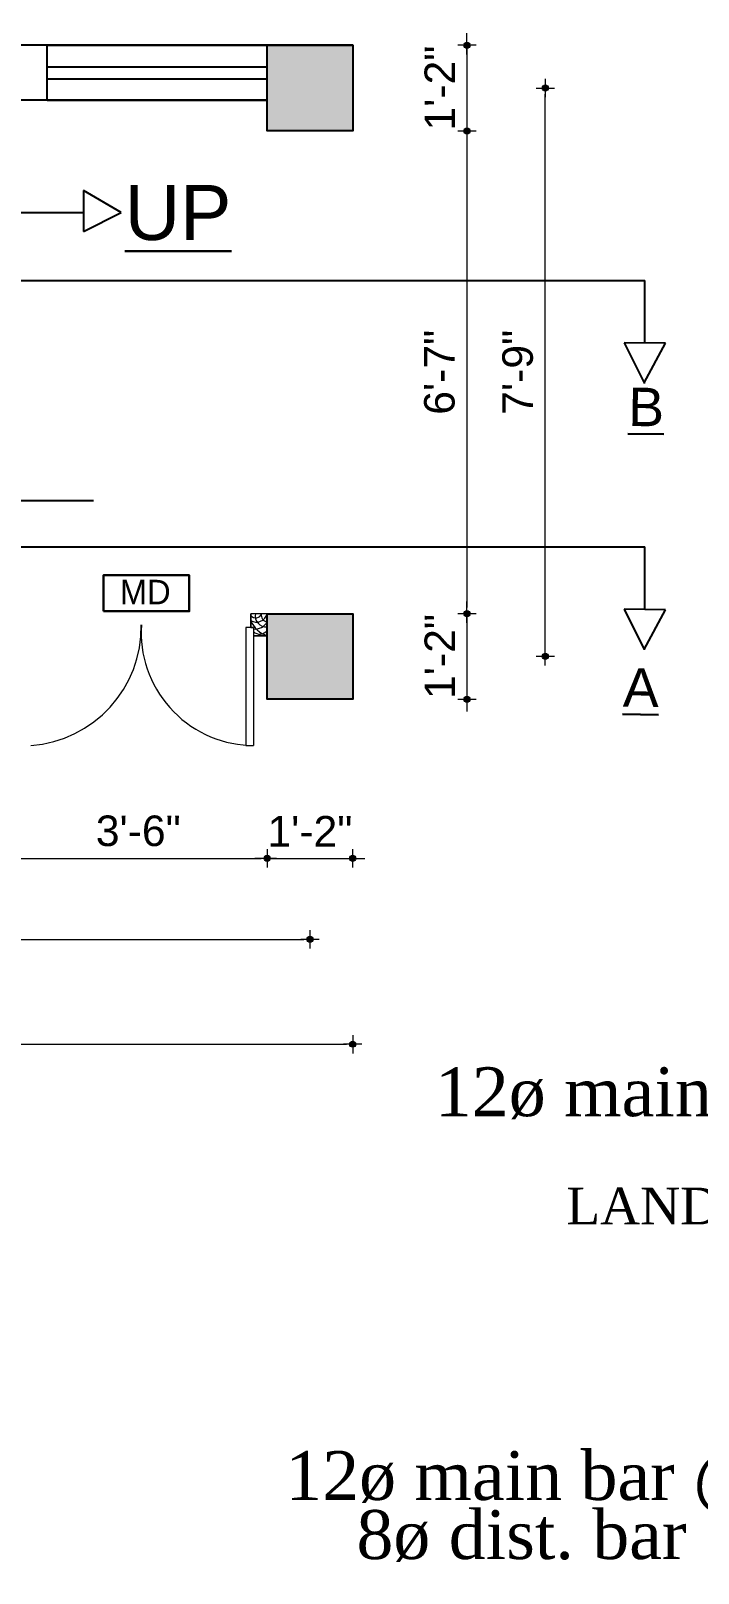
# Model space of a CAD drawing. Header units: inches. Extents: x -4597 to 93300, y -14139 to 5932.
# Drawn here: x 1084.6 to 1193.9, y -9987.9 to -9735.5 of the extents above; entities that cross this region are included whole.
import ezdxf

# ---------------------------------------------------------------- set-up
doc = ezdxf.new("R2010")
doc.units = ezdxf.units.IN
doc.header["$LTSCALE"] = 0.5
doc.header["$MEASUREMENT"] = 0
doc.header["$PDMODE"] = 66
for name, color, linetype, lineweight in [('door', 202, 'Continuous', 5), ('Ele', 7, 'Continuous', 30), ('hatch', 9, 'Continuous', 0), ('TEXT', 220, 'Continuous', 9), ('Toilet', 7, 'Continuous', 25), ('WALL SEC', 2, 'Continuous', 35)]:
    doc.layers.add(name, color=color, linetype=linetype, lineweight=lineweight)
doc.styles.add('arial', font='arial.ttf')
doc.styles.get("Standard").update_dxf_attribs({"font": 'arial.ttf'})
doc.styles.add('Times', font='times.ttf')
doc.dimstyles.new('S8', dxfattribs={"dimtxt": 5, "dimasz": 1, "dimexe": 6, "dimexo": 18, "dimgap": 1.9375, "dimtad": 1, "dimdec": 0, "dimzin": 3, "dimdsep": 46, "dimlunit": 4, "dimtxsty": 'Standard', "dimblk": 'dot 2', "dimcen": 12, "dimse1": 1, "dimse2": 1, "dimclrd": 1, "dimclre": 1, "dimclrt": 256, "dimadec": 0, "dimazin": 0, "dimtfac": 0.75, "dimtdec": 0, "dimtix": 1, "dimtmove": 1, "dimatfit": 3, "dimldrblk": 'DOT', "dimfxl": 1, "dimtolj": 1, "dimtzin": 0, "dimlwd": 9, "dimlwe": 9, "dimarcsym": 0})

# ---------------------------------------------------------------- blocks, each defined once
blk = doc.blocks.new('A$C27B36B59')
at = {"layer": 'door'}
for p, q in [((0, 4), (0, 0)), ((2.5, 4), (0, 4)), ((2.5, 2.5), (2.5, 4)), ((0, 0), (3, 0)), ((3, 2.5), (2.5, 2.5)), ((3, 0), (3, 2.5))]:
    blk.add_line(p, q, dxfattribs=at)
for centre, radius, start, end in [((-1.4, -0.54), 4.75, 22.1411, 72.838), ((1.34, 2.09), 1.64, 45.138, 144.8948), ((2.21, 0.3), 2.49, 83.3149, 152.658), ((0.13, 0.37), 2.05, 349.4875, 93.6805), ((1.96, -0.47), 2.01, 58.7447, 166.495), ((-0.06, 0.32), 1.13, 343.542, 86.947), ((2.08, -0.4), 1.17, 38.2816, 160.1519)]:
    blk.add_arc(centre, radius, start, end, dxfattribs=at)
blk = doc.blocks.new('dot1')
at = {"layer": 'hatch'}
h = blk.add_hatch(color=256, dxfattribs=at)
edge = h.paths.add_edge_path()
edge.add_arc((0, 0), 1, 0, 360)
for p, q in [((3, 0), (-3, 0)), ((0, 3), (0, -3))]:
    blk.add_line(p, q, dxfattribs=at)
blk.add_circle((0, 0), 1, dxfattribs=at)
blk = doc.blocks.new('dot 2')
at = {"layer": 'hatch', "xscale": 0.5, "yscale": 0.5, "zscale": 0.5}
blk.add_blockref('dot1', (0, 0), dxfattribs=at)
blk = doc.blocks.new('*D343')
at = {"layer": 'Defpoints', "color": 0, "transparency": 16777216}
for p in [(1087.32, -9714.14), (972.95, -9737.88), (1087.32, -9737.88)]:
    blk.add_point(p, dxfattribs=at)
at = {"layer": 'Toilet', "color": 1, "lineweight": 9, "transparency": 16777216}
blk.add_line((973.95, -9714.14), (1086.32, -9714.14), dxfattribs=at)
at = {"layer": 'Toilet', "color": 1, "lineweight": 9, "transparency": 16777216, "rotation": 180}
blk.add_blockref('dot 2', (972.95, -9714.14), dxfattribs=at)
at = {"layer": 'Toilet', "color": 1, "lineweight": 9, "transparency": 16777216}
blk.add_blockref('dot 2', (1087.32, -9714.14), dxfattribs=at)
at = {"layer": 'Toilet', "transparency": 16777216, "insert": (1030.14, -9709.65), "char_height": 5, "attachment_point": 5}
blk.add_mtext('\\A1;9\'-6"', dxfattribs=at)
blk = doc.blocks.new('_Dot')
at = {"color": 0, "linetype": 'ByBlock', "lineweight": -2}
blk.add_line((-0.5, 0), (-1, 0), dxfattribs=at)
at = {"color": 0, "linetype": 'ByBlock', "const_width": 0.5}
blk.add_lwpolyline([(-0.25, 0, 1), (0.25, 0, 1)], format="xyb", close=True, dxfattribs=at)
blk = doc.blocks.new('*D344')
at = {"layer": 'Defpoints', "color": 0, "transparency": 16777216}
for p in [(1123.32, -9714.14), (1087.32, -9737.88), (1123.32, -9737.88)]:
    blk.add_point(p, dxfattribs=at)
at = {"layer": 'Toilet', "color": 1, "lineweight": 9, "transparency": 16777216}
blk.add_line((1088.32, -9714.14), (1122.32, -9714.14), dxfattribs=at)
at = {"layer": 'Toilet', "color": 1, "lineweight": 9, "transparency": 16777216, "rotation": 180}
blk.add_blockref('dot 2', (1087.32, -9714.14), dxfattribs=at)
at = {"layer": 'Toilet', "color": 1, "lineweight": 9, "transparency": 16777216}
blk.add_blockref('dot 2', (1123.32, -9714.14), dxfattribs=at)
at = {"layer": 'Toilet', "transparency": 16777216, "insert": (1105.32, -9709.65), "char_height": 5, "attachment_point": 5}
blk.add_mtext('\\A1;3\'-0"', dxfattribs=at)
blk = doc.blocks.new('*D345')
at = {"layer": 'Defpoints', "color": 0, "transparency": 16777216}
for p in [(1137.32, -9714.14), (1123.32, -9737.88), (1137.32, -9737.88)]:
    blk.add_point(p, dxfattribs=at)
at = {"layer": 'Toilet', "color": 1, "lineweight": 9, "transparency": 16777216}
for p, q in [((1122.32, -9714.14), (1121.32, -9714.14)), ((1123.32, -9714.14), (1137.32, -9714.14)), ((1138.32, -9714.14), (1139.32, -9714.14))]:
    blk.add_line(p, q, dxfattribs=at)
blk.add_blockref('dot 2', (1123.32, -9714.14), dxfattribs=at)
at = {"layer": 'Toilet', "color": 1, "lineweight": 9, "transparency": 16777216, "rotation": 180}
blk.add_blockref('dot 2', (1137.32, -9714.14), dxfattribs=at)
at = {"layer": 'Toilet', "transparency": 16777216, "insert": (1130.32, -9709.69), "char_height": 5, "attachment_point": 5}
blk.add_mtext('\\A1;1\'-2"', dxfattribs=at)
blk = doc.blocks.new('*D346')
at = {"layer": 'Defpoints', "color": 0, "transparency": 16777216}
for p in [(1130.32, -9695.92), (965.95, -9737.88), (1130.32, -9737.88)]:
    blk.add_point(p, dxfattribs=at)
at = {"layer": 'Toilet', "color": 1, "lineweight": 9, "transparency": 16777216}
blk.add_line((966.95, -9695.92), (1129.32, -9695.92), dxfattribs=at)
at = {"layer": 'Toilet', "color": 1, "lineweight": 9, "transparency": 16777216, "rotation": 180}
blk.add_blockref('dot 2', (965.95, -9695.92), dxfattribs=at)
at = {"layer": 'Toilet', "color": 1, "lineweight": 9, "transparency": 16777216}
blk.add_blockref('dot 2', (1130.32, -9695.92), dxfattribs=at)
at = {"layer": 'Toilet', "transparency": 16777216, "insert": (1048.14, -9691.43), "char_height": 5, "attachment_point": 5}
blk.add_mtext('\\A1;13\'-8"', dxfattribs=at)
blk = doc.blocks.new('*D349')
at = {"layer": 'Defpoints', "color": 0, "transparency": 16777216}
for p in [(1081.12, -9839.88), (1123.32, -9844.88), (1123.32, -9870.93)]:
    blk.add_point(p, dxfattribs=at)
at = {"layer": 'Toilet', "color": 1, "lineweight": 9, "transparency": 16777216}
blk.add_line((1082.12, -9870.93), (1122.32, -9870.93), dxfattribs=at)
at = {"layer": 'Toilet', "color": 1, "lineweight": 9, "transparency": 16777216, "rotation": 180}
blk.add_blockref('dot 2', (1081.12, -9870.93), dxfattribs=at)
at = {"layer": 'Toilet', "color": 1, "lineweight": 9, "transparency": 16777216}
blk.add_blockref('dot 2', (1123.32, -9870.93), dxfattribs=at)
at = {"layer": 'Toilet', "transparency": 16777216, "insert": (1102.22, -9866.44), "char_height": 5, "attachment_point": 5}
blk.add_mtext('\\A1;3\'-6"', dxfattribs=at)
blk = doc.blocks.new('*D350')
at = {"layer": 'Defpoints', "color": 0, "transparency": 16777216}
for p in [(1123.32, -9844.88), (1137.32, -9844.88), (1137.32, -9870.93)]:
    blk.add_point(p, dxfattribs=at)
at = {"layer": 'Toilet', "color": 1, "lineweight": 9, "transparency": 16777216}
for p, q in [((1122.32, -9870.93), (1121.32, -9870.93)), ((1123.32, -9870.93), (1137.32, -9870.93)), ((1138.32, -9870.93), (1139.32, -9870.93))]:
    blk.add_line(p, q, dxfattribs=at)
blk.add_blockref('dot 2', (1123.32, -9870.93), dxfattribs=at)
at = {"layer": 'Toilet', "color": 1, "lineweight": 9, "transparency": 16777216, "rotation": 180}
blk.add_blockref('dot 2', (1137.32, -9870.93), dxfattribs=at)
at = {"layer": 'Toilet', "transparency": 16777216, "insert": (1130.32, -9866.48), "char_height": 5, "attachment_point": 5}
blk.add_mtext('\\A1;1\'-2"', dxfattribs=at)
blk = doc.blocks.new('*D351')
at = {"layer": 'Defpoints', "color": 0, "transparency": 16777216}
for p in [(967.56, -9844.88), (1130.32, -9844.88), (1130.32, -9884.18)]:
    blk.add_point(p, dxfattribs=at)
at = {"layer": 'Toilet', "color": 1, "lineweight": 9, "transparency": 16777216}
blk.add_line((968.56, -9884.18), (1129.32, -9884.18), dxfattribs=at)
at = {"layer": 'Toilet', "color": 1, "lineweight": 9, "transparency": 16777216, "rotation": 180}
blk.add_blockref('dot 2', (967.56, -9884.18), dxfattribs=at)
at = {"layer": 'Toilet', "color": 1, "lineweight": 9, "transparency": 16777216}
blk.add_blockref('dot 2', (1130.32, -9884.18), dxfattribs=at)
at = {"layer": 'Toilet', "transparency": 16777216, "insert": (1048.94, -9879.69), "char_height": 5, "attachment_point": 5}
blk.add_mtext('\\A1;13\'-7"', dxfattribs=at)
blk = doc.blocks.new('*D188')
at = {"layer": 'Defpoints', "color": 0, "transparency": 16777216}
for p in [(960.56, -9844.88), (1137.32, -9844.88), (1137.32, -9901.32)]:
    blk.add_point(p, dxfattribs=at)
at = {"layer": 'Toilet', "color": 1, "lineweight": 9, "transparency": 16777216}
blk.add_line((961.56, -9901.32), (1136.32, -9901.32), dxfattribs=at)
at = {"layer": 'Toilet', "color": 1, "lineweight": 9, "transparency": 16777216, "rotation": 180}
blk.add_blockref('dot 2', (960.56, -9901.32), dxfattribs=at)
at = {"layer": 'Toilet', "color": 1, "lineweight": 9, "transparency": 16777216}
blk.add_blockref('dot 2', (1137.32, -9901.32), dxfattribs=at)
at = {"layer": 'Toilet', "transparency": 16777216, "insert": (1048.94, -9896.83), "char_height": 5, "attachment_point": 5}
blk.add_mtext('\\A1;14\'-9"', dxfattribs=at)
blk = doc.blocks.new('*D352')
at = {"layer": 'Defpoints', "color": 0, "transparency": 16777216}
for p in [(1137.32, -9737.88), (1137.32, -9751.88), (1156.03, -9751.88)]:
    blk.add_point(p, dxfattribs=at)
at = {"layer": 'Toilet', "color": 1, "lineweight": 9, "transparency": 16777216}
for p, q in [((1156.03, -9736.88), (1156.03, -9735.88)), ((1156.03, -9737.88), (1156.03, -9751.88)), ((1156.03, -9752.88), (1156.03, -9753.88))]:
    blk.add_line(p, q, dxfattribs=at)
for p, rotation in [((1156.03, -9737.88), 270), ((1156.03, -9751.88), 90)]:
    blk.add_blockref('dot 2', p, dxfattribs=dict(at, rotation=rotation))
at = {"layer": 'Toilet', "transparency": 16777216, "insert": (1151.58, -9744.88), "char_height": 5, "attachment_point": 5, "rotation": 90}
blk.add_mtext('\\A1;1\'-2"', dxfattribs=at)
blk = doc.blocks.new('*D353')
at = {"layer": 'Defpoints', "color": 0, "transparency": 16777216}
for p in [(1137.32, -9751.88), (1137.32, -9830.88), (1156.03, -9830.88)]:
    blk.add_point(p, dxfattribs=at)
at = {"layer": 'Toilet', "color": 1, "lineweight": 9, "transparency": 16777216}
blk.add_line((1156.03, -9752.88), (1156.03, -9829.88), dxfattribs=at)
for p, rotation in [((1156.03, -9751.88), 90), ((1156.03, -9830.88), 270)]:
    blk.add_blockref('dot 2', p, dxfattribs=dict(at, rotation=rotation))
at = {"layer": 'Toilet', "transparency": 16777216, "insert": (1151.54, -9791.38), "char_height": 5, "attachment_point": 5, "rotation": 90}
blk.add_mtext('\\A1;6\'-7"', dxfattribs=at)
blk = doc.blocks.new('*D354')
at = {"layer": 'Defpoints', "color": 0, "transparency": 16777216}
for p in [(1137.32, -9830.88), (1137.32, -9844.88), (1156.03, -9844.88)]:
    blk.add_point(p, dxfattribs=at)
at = {"layer": 'Toilet', "color": 1, "lineweight": 9, "transparency": 16777216}
for p, q in [((1156.03, -9829.88), (1156.03, -9828.88)), ((1156.03, -9830.88), (1156.03, -9844.88)), ((1156.03, -9845.88), (1156.03, -9846.88))]:
    blk.add_line(p, q, dxfattribs=at)
for p, rotation in [((1156.03, -9830.88), 270), ((1156.03, -9844.88), 90)]:
    blk.add_blockref('dot 2', p, dxfattribs=dict(at, rotation=rotation))
at = {"layer": 'Toilet', "transparency": 16777216, "insert": (1151.58, -9837.88), "char_height": 5, "attachment_point": 5, "rotation": 90}
blk.add_mtext('\\A1;1\'-2"', dxfattribs=at)
blk = doc.blocks.new('*D355')
at = {"layer": 'Defpoints', "color": 0, "transparency": 16777216}
for p in [(1137.32, -9744.88), (1168.84, -9744.88), (1137.32, -9837.88)]:
    blk.add_point(p, dxfattribs=at)
at = {"layer": 'Toilet', "color": 1, "lineweight": 9, "transparency": 16777216}
blk.add_line((1168.84, -9836.88), (1168.84, -9745.88), dxfattribs=at)
for p, rotation in [((1168.84, -9744.88), 90), ((1168.84, -9837.88), 270)]:
    blk.add_blockref('dot 2', p, dxfattribs=dict(at, rotation=rotation))
at = {"layer": 'Toilet', "transparency": 16777216, "insert": (1164.35, -9791.38), "char_height": 5, "attachment_point": 5, "rotation": 90}
blk.add_mtext('\\A1;7\'-9"', dxfattribs=at)
blk = doc.blocks.new('YYG')
at = {"insert": (121360.26, -24514.68), "char_height": 3, "width": 60.8422, "attachment_point": 1, "style": 'Times'}
blk.add_mtext('\\pt6;LANDING LVL.', dxfattribs=at)
at = {"layer": 'TEXT', "char_height": 4, "attachment_point": 9, "style": 'Times'}
for s, insert in [('12ø main bar @ 6"c/c', (121402.5, -24509.99)), ('12ø main bar @ 6"c/c', (121390.25, -24541.39)), ('8ø dist. bar @ 6"c/c', (121391.21, -24546.22))]:
    blk.add_mtext(s, dxfattribs=dict(at, insert=insert))

msp = doc.modelspace()

# ---------------------------------------------------------------- hatches: boundary and pattern name
at = {"layer": 'Toilet'}
for points in [[(1137.32, -9737.88), (1123.32, -9737.88), (1123.32, -9751.88), (1137.32, -9751.88)], [(1137.32, -9830.88), (1123.32, -9830.88), (1123.32, -9844.88), (1137.32, -9844.88)]]:
    msp.add_hatch(color=1, dxfattribs=at).paths.add_polyline_path(points)

# ---------------------------------------------------------------- linework, layer by layer
at = {"layer": 'door', "ltscale": 0.5}
for p, q in [((1120.62, -9833.04), (1120.62, -9830.88)), ((1119.81, -9833.13), (1119.81, -9852.43)), ((1121.07, -9833.13), (1119.81, -9833.13)), ((1121.07, -9833.13), (1121.07, -9852.43)), ((1123.32, -9834.48), (1121.16, -9834.48)), ((1119.81, -9852.43), (1121.07, -9852.43))]:
    msp.add_line(p, q, dxfattribs=at)
for centre, radius, start, end in [((1083.28, -9833.04), 19.44, 273.9814, 1.0609), ((1121.25, -9833.89), 18.57, 176.2599, 267.1002)]:
    msp.add_arc(centre, radius, start, end, dxfattribs=at)
at = {"layer": 'Ele', "color": 0, "ltscale": 2}
msp.add_lwpolyline([(1096.5, -9830.48), (1110.56, -9830.48), (1110.56, -9824.59), (1096.5, -9824.59)], close=True, dxfattribs=at)
at = {"layer": 'Toilet'}
for p, q in [((1137.32, -9737.88), (958.71, -9737.88)), ((1123.32, -9746.88), (972.95, -9746.88)), ((1099.41, -9765.25), (1093.24, -9761.65)), ((1093.24, -9761.65), (1093.24, -9768.34)), ((990.72, -9765.25), (1093.24, -9765.25)), ((1093.24, -9768.34), (1099.41, -9765.25)), ((886.64, -9776.35), (1185.14, -9776.35)), ((1185.14, -9786.58), (1185.14, -9776.35)), ((1188.55, -9786.63), (1181.74, -9786.54)), ((1181.74, -9786.54), (1185.06, -9793.12)), ((1185.06, -9793.12), (1188.55, -9786.63)), ((1185.05, -9793.1), (1185.05, -9793.2)), ((1094.89, -9812.39), (990.72, -9812.39)), ((886.64, -9819.96), (1185.14, -9819.96)), ((1185.14, -9830.2), (1185.14, -9819.96)), ((1188.55, -9830.24), (1181.74, -9830.15)), ((1181.74, -9830.15), (1185.06, -9836.73)), ((1185.06, -9836.73), (1188.55, -9830.24)), ((1185.05, -9836.72), (1185.05, -9836.82))]:
    msp.add_line(p, q, dxfattribs=at)
at = {"layer": 'Toilet', "color": 3}
for p, q in [((1087.32, -9746.88), (1087.32, -9737.88)), ((1087.32, -9737.88), (1123.32, -9737.88)), ((1123.32, -9746.88), (1123.32, -9737.88)), ((1087.32, -9741.38), (1123.32, -9741.38)), ((1087.32, -9743.38), (1123.32, -9743.38)), ((1087.32, -9746.88), (1123.32, -9746.88))]:
    msp.add_line(p, q, dxfattribs=at)
at = {"layer": 'Toilet'}
for points in [[(1123.32, -9737.88), (1137.32, -9737.88), (1137.32, -9751.88), (1123.32, -9751.88)], [(1123.32, -9830.88), (1137.32, -9830.88), (1137.32, -9844.88), (1123.32, -9844.88)]]:
    msp.add_lwpolyline(points, close=True, dxfattribs=at)

# ---------------------------------------------------------------- block references
at = {"layer": 'door', "xscale": 0.9000000000014552, "yscale": 0.9000000000014552, "zscale": 0.9, "rotation": 180}
msp.add_blockref('A$C27B36B59', (1123.32, -9830.88), dxfattribs=at)
at = {"layer": 'WALL SEC', "xscale": 2, "yscale": 2, "zscale": 2}
msp.add_blockref('YYG', (-241548.22, 39104.56), dxfattribs=at)

# ---------------------------------------------------------------- texts
at = {"layer": 'Ele', "color": 0, "ltscale": 2, "insert": (1108.73, -9760.74), "char_height": 9, "attachment_point": 2}
msp.add_mtext('{\\LUP}', dxfattribs=at)
at = {"layer": 'Ele', "color": 0, "ltscale": 2, "char_height": 6.3, "attachment_point": 2, "rotation": 359.2193}
for s, insert in [('{\\LB}', (1185.42, -9793.91)), ('{\\LA}', (1184.55, -9839.81))]:
    msp.add_mtext(s, dxfattribs=dict(at, insert=insert))
at = {"layer": 'Ele', "color": 0, "ltscale": 2, "insert": (1103.36, -9825.34), "char_height": 4, "attachment_point": 2, "style": 'arial'}
msp.add_mtext('{\\fCentury Gothic|b0|i0|c0|p34;MD}', dxfattribs=at)

# ---------------------------------------------------------------- dimensions: what is measured, and where the dimension line sits
at = {"layer": 'Toilet'}
for base, p1, p2, picture, middle in [((1130.32, -9695.92), (965.95, -9737.88), (1130.32, -9737.88), '*D346', (1048.14, -9691.43)), ((1123.32, -9870.93), (1081.12, -9839.88), (1123.32, -9844.88), '*D349', (1102.22, -9866.44)), ((1137.32, -9901.32), (960.56, -9844.88), (1137.32, -9844.88), '*D188', (1048.94, -9896.83)), ((1130.32, -9884.18), (967.56, -9844.88), (1130.32, -9844.88), '*D351', (1048.94, -9879.69)), ((1137.32, -9870.93), (1123.32, -9844.88), (1137.32, -9844.88), '*D350', (1130.32, -9866.48))]:
    dim = msp.add_linear_dim(base=base, p1=p1, p2=p2, dimstyle='S8', override={"dimfxl": 2, "dimfxlon": 1, "dimarcsym": 1}, dxfattribs=at)
    dim.commit()
    dim.dimension.update_dxf_attribs({"geometry": picture, "text_midpoint": middle})
for base, p1, p2, angle, picture, middle in [((1087.32, -9714.14), (972.95, -9737.88), (1087.32, -9737.88), 180, '*D343', (1030.14, -9709.65)), ((1123.32, -9714.14), (1087.32, -9737.88), (1123.32, -9737.88), 180, '*D344', (1105.32, -9709.65)), ((1137.32, -9714.14), (1123.32, -9737.88), (1137.32, -9737.88), 180, '*D345', (1130.32, -9709.69)), ((1156.03, -9751.88), (1137.32, -9737.88), (1137.32, -9751.88), 90, '*D352', (1151.58, -9744.88)), ((1168.84, -9744.88), (1137.32, -9837.88), (1137.32, -9744.88), 90, '*D355', (1164.35, -9791.38)), ((1156.03, -9830.88), (1137.32, -9751.88), (1137.32, -9830.88), 90, '*D353', (1151.54, -9791.38)), ((1156.03, -9844.88), (1137.32, -9830.88), (1137.32, -9844.88), 90, '*D354', (1151.58, -9837.88))]:
    dim = msp.add_linear_dim(base=base, p1=p1, p2=p2, angle=angle, dimstyle='S8', override={"dimfxl": 2, "dimfxlon": 1, "dimarcsym": 1}, dxfattribs=at)
    dim.commit()
    dim.dimension.update_dxf_attribs({"geometry": picture, "text_midpoint": middle})

doc.saveas('drawing.dxf')
